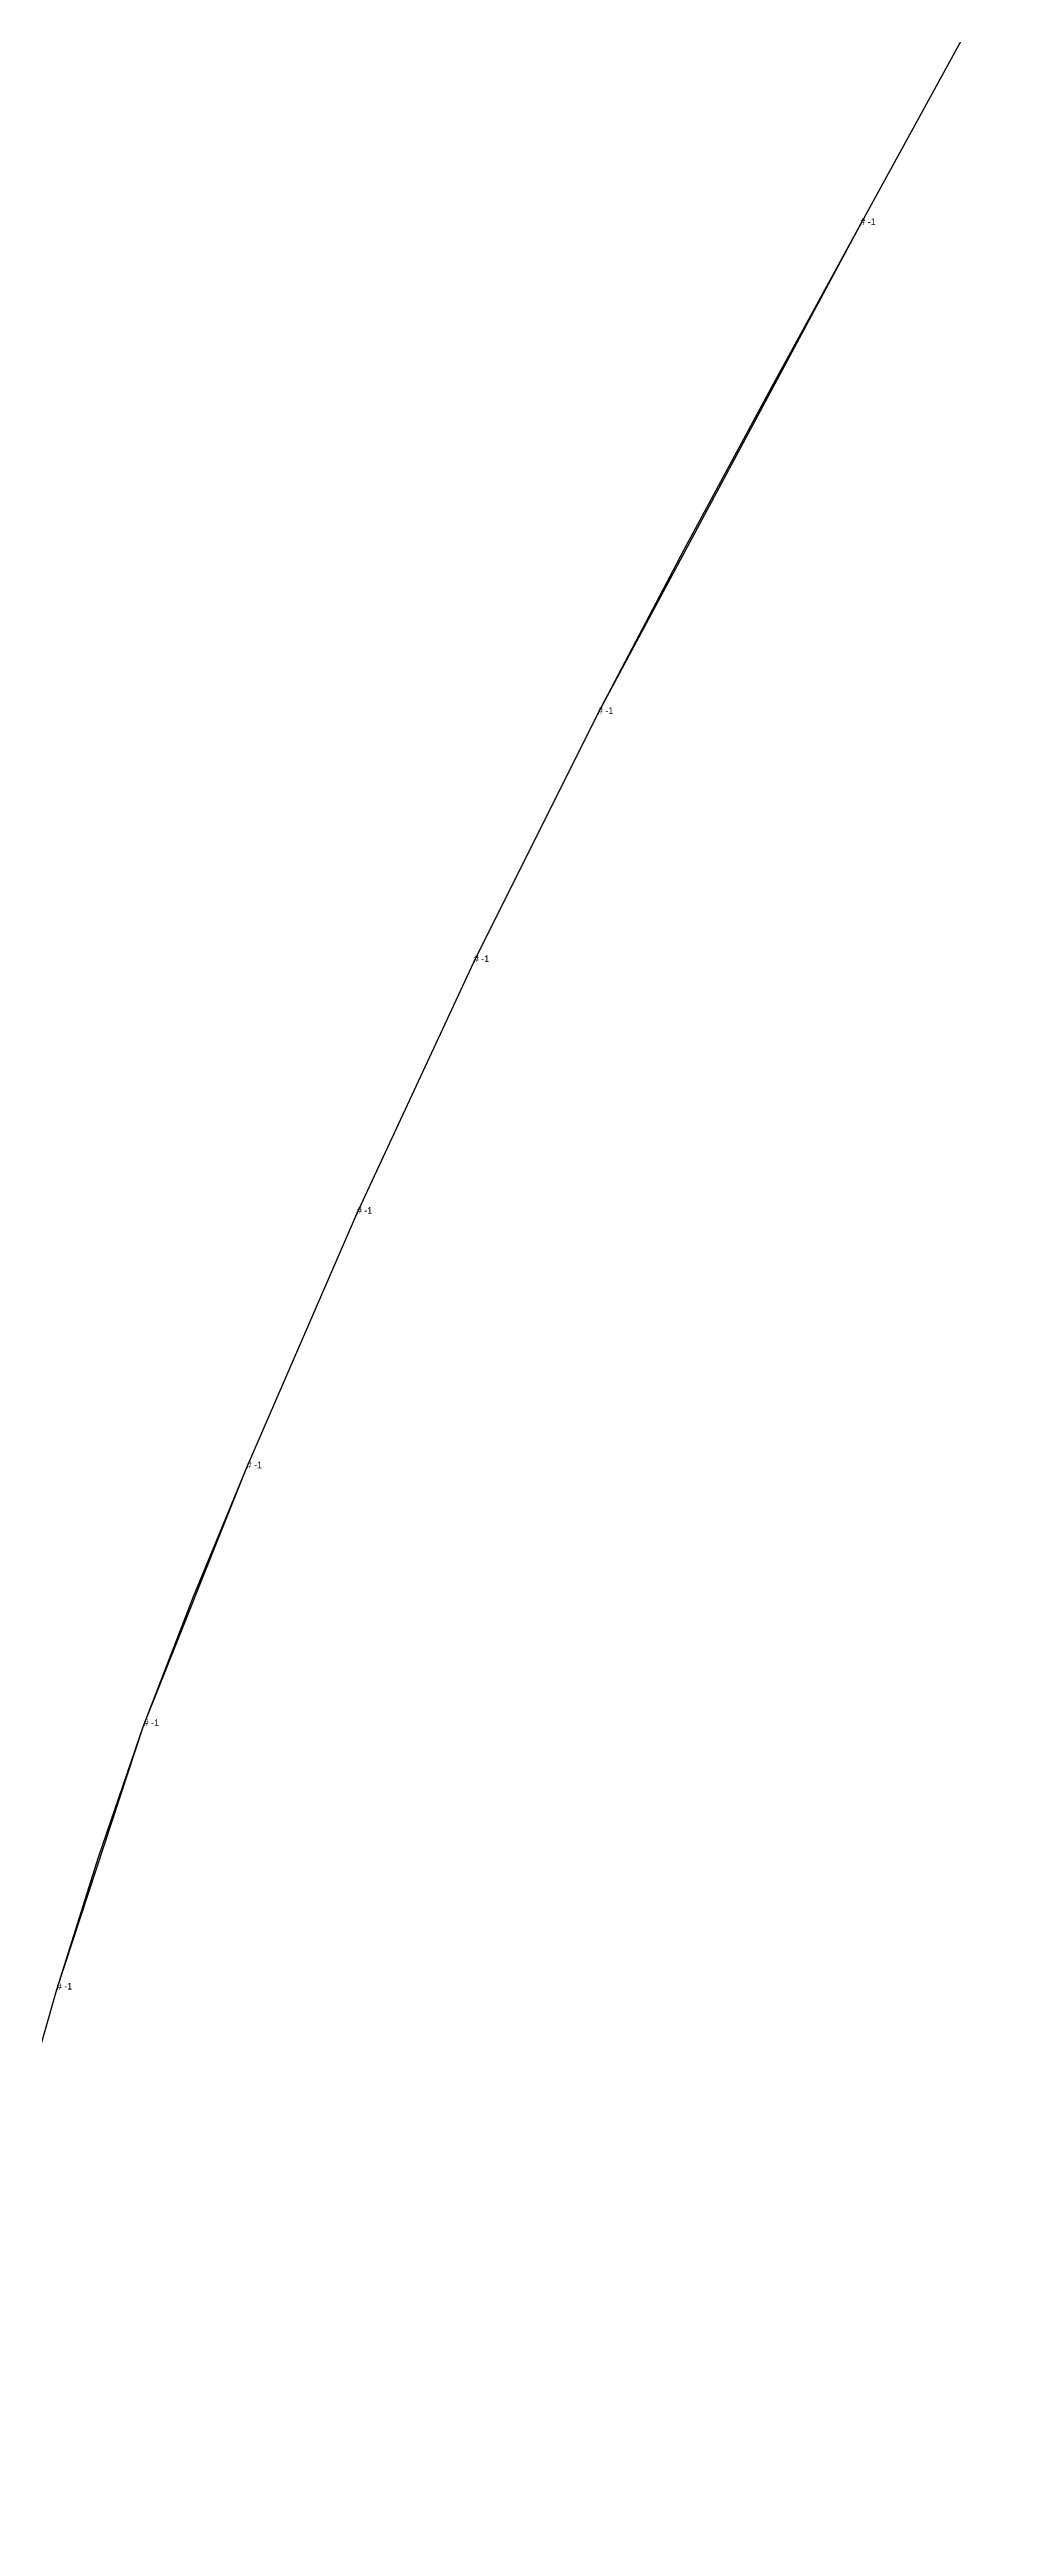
# Model space of a CAD drawing. Extents: x -890 to 8, y 0 to 1459.
# Drawn here: x -451.5 to -416.1, y 1213.2 to 1306.1 of the extents above; entities that cross this region are included whole.
import ezdxf

# ---------------------------------------------------------------- set-up
doc = ezdxf.new("R2010")
doc.units = 0

# ---------------------------------------------------------------- blocks, each defined once
blk = doc.blocks.new('7_M')
at = {"layer": '1'}
blk.add_lwpolyline([(-538.741516, 1218.388916), (-511.280518, 1217.230957), (-483.868408, 1215.353149), (-456.471008, 1213.211548), (-454.088196, 1223.335938), (-451.23172, 1233.335693), (-447.979797, 1243.216553), (-444.117493, 1252.871948), (-439.986603, 1262.412964), (-435.601807, 1271.844971), (-430.948517, 1281.14624), (-421.114502, 1299.471436), (-416.124329, 1308.605103)], dxfattribs=at)
at = {"layer": '14'}
blk.add_lwpolyline([(-538.741516, 1218.388916), (-511.280518, 1217.230957), (-483.868408, 1215.353149), (-456.471008, 1213.211548), (-454.088196, 1223.335938), (-451.23172, 1233.335693), (-447.979797, 1243.216553), (-444.117493, 1252.871948), (-439.986603, 1262.412964), (-435.601807, 1271.844971), (-430.948517, 1281.14624), (-421.114502, 1299.471436), (-416.124329, 1308.605103)], dxfattribs=at)
at = {"layer": '3'}
for p in [(-421.114502, 1299.471436), (-421.114502, 1299.471436), (-430.948517, 1281.14624), (-430.948517, 1281.14624), (-435.601807, 1271.844971), (-435.601807, 1271.844971), (-439.986603, 1262.412964), (-439.986603, 1262.412964), (-444.117493, 1252.871948), (-444.117493, 1252.871948), (-447.979797, 1243.216553), (-447.979797, 1243.216553), (-451.23172, 1233.335693), (-451.23172, 1233.335693)]:
    blk.add_point(p, dxfattribs=at)
at = {"layer": '84'}
blk.add_lwpolyline([(-525.006958, 1217.901245), (-518.143677, 1217.591553), (-511.280518, 1217.230957), (-502.138123, 1216.668701), (-493.003174, 1216.033936), (-483.868408, 1215.353149), (-456.471008, 1213.211548), (-454.088196, 1223.335938), (-451.23172, 1233.335693), (-449.671448, 1238.29895), (-447.979797, 1243.216553), (-446.108521, 1248.067017), (-444.117493, 1252.871948), (-439.986603, 1262.412964), (-435.601807, 1271.844971), (-430.948517, 1281.14624), (-427.727722, 1287.285645), (-424.441833, 1293.388428), (-421.114502, 1299.471436), (-416.124329, 1308.605103)], dxfattribs=at)
at = {"layer": '87'}
blk.add_lwpolyline([(-525.006958, 1217.901245), (-518.143677, 1217.591553), (-511.280518, 1217.230957), (-502.138123, 1216.668701), (-493.003174, 1216.033936), (-483.868408, 1215.353149), (-456.471008, 1213.211548), (-454.088196, 1223.335938), (-451.23172, 1233.335693), (-449.671448, 1238.29895), (-447.979797, 1243.216553), (-446.108521, 1248.067017), (-444.117493, 1252.871948), (-439.986603, 1262.412964), (-435.601807, 1271.844971), (-430.948517, 1281.14624), (-427.727722, 1287.285645), (-424.441833, 1293.388428), (-421.114502, 1299.471436), (-416.124329, 1308.605103)], dxfattribs=at)
at = {"layer": '1'}
for p in [(-421.114502, 1299.471436), (-430.948517, 1281.14624), (-435.601807, 1271.844971), (-439.986603, 1262.412964), (-444.117493, 1252.871948), (-447.979797, 1243.216553), (-451.23172, 1233.335693)]:
    blk.add_text('# -1', height=0.25, dxfattribs=at).set_placement(p)
at = {"layer": '14'}
for p in [(-421.114502, 1299.471436), (-430.948517, 1281.14624), (-435.601807, 1271.844971), (-439.986603, 1262.412964), (-444.117493, 1252.871948), (-447.979797, 1243.216553), (-451.23172, 1233.335693)]:
    blk.add_text('# -1', height=0.25, dxfattribs=at).set_placement(p)

msp = doc.modelspace()

# ---------------------------------------------------------------- block references
at = {"layer": '1'}
msp.add_blockref('7_M', (0, 0), dxfattribs=at)

doc.saveas('drawing.dxf')
